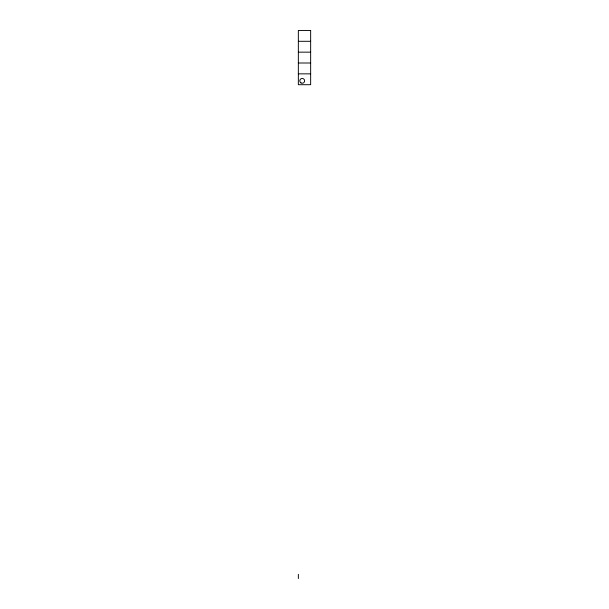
<?xml version="1.0" encoding="UTF-8"?>
<svg xmlns="http://www.w3.org/2000/svg" width="609" height="609" viewBox="0 0 609 609"><rect width="100%" height="100%" fill="white"/><g stroke="black" fill="none" stroke-linecap="round" stroke-linejoin="round"><path stroke-width="0.91" d="M298.349 41.298L310.651 41.298M298.349 52.153L310.651 52.153M298.349 63.001L310.651 63.001M298.349 73.849L310.651 73.849M298.349 574.34L298.349 578.55M310.651 30.45L298.349 30.45L298.349 84.704L310.651 84.704L310.651 30.45M301.006 82.931A2.413 2.413 0 0 0 304.622 80.845A2.413 2.413 0 0 0 301.006 78.759A2.413 2.413 0 0 0 301.006 82.931"/></g></svg>
